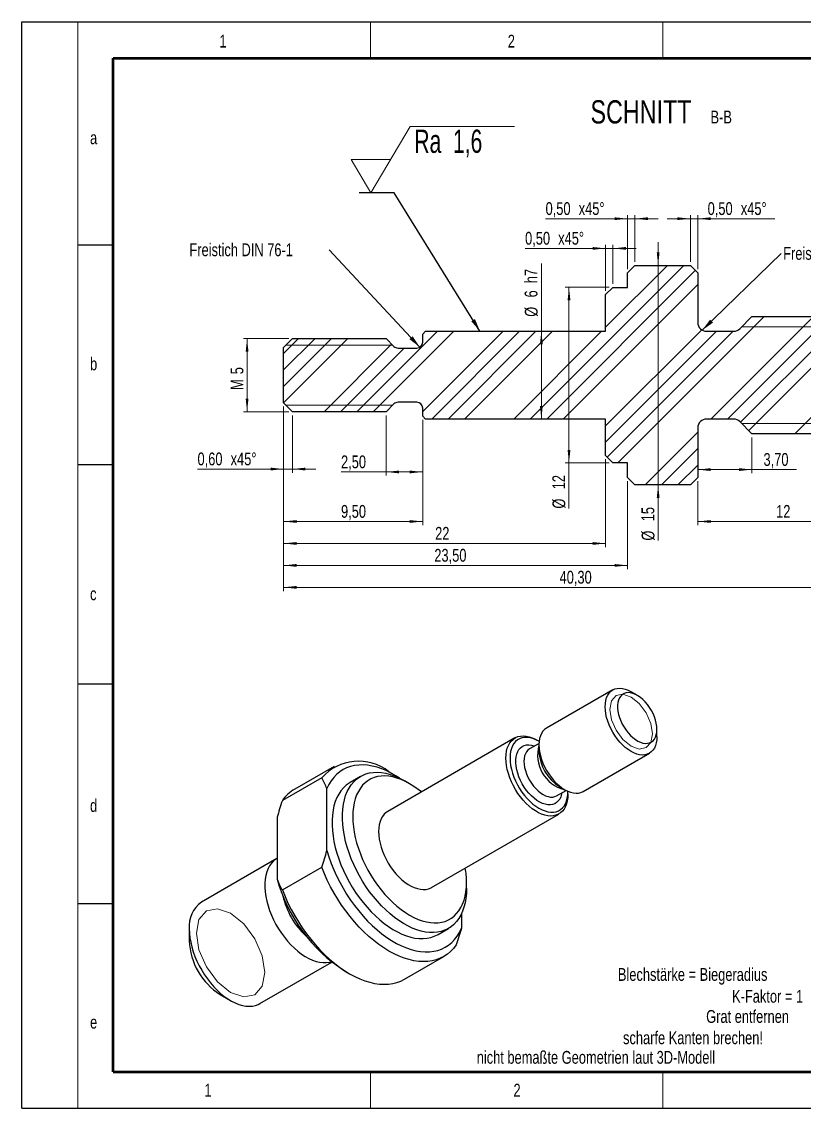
# Model space of a CAD drawing. Header units: millimetres. Extents: x 0 to 420, y 0 to 297.
# Drawn here: x 0 to 213.9, y 0 to 297 of the extents above; entities that cross this region are included whole.
import ezdxf

# ---------------------------------------------------------------- set-up
doc = ezdxf.new("R2010")
doc.units = ezdxf.units.MM
doc.styles.add('SLDTEXTSTYLE1', font='TXT', dxfattribs={"width": 0.678571})
doc.styles.add('SLDTEXTSTYLE2', font='TXT', dxfattribs={"width": 0.75})
doc.dimstyles.new('SLDDIMSTYLE0', dxfattribs={"dimtxt": 3.5, "dimasz": 3.556, "dimexe": 0, "dimexo": 0.0625, "dimgap": 0.875, "dimtad": 1, "dimlfac": 0.25, "dimrnd": 1e-09, "dimzin": 12, "dimdsep": 46, "dimtxsty": 'SLDTEXTSTYLE2', "dimsah": 1, "dimcen": 0.09, "dimadec": 0, "dimazin": 3, "dimtfac": 1, "dimtdec": 3, "dimtofl": 0, "dimtmove": 0, "dimatfit": 3, "dimfxl": 1, "dimfrac": 2, "dimtolj": 1, "dimtzin": 12, "dimarcsym": 0})
doc.dimstyles.new('SLDDIMSTYLE1', dxfattribs={"dimtxt": 3.5, "dimasz": 3.556, "dimexe": 0, "dimexo": 0.0625, "dimgap": 0.875, "dimtad": 1, "dimlfac": 0.25, "dimrnd": 1e-09, "dimzin": 12, "dimdsep": 46, "dimtxsty": 'SLDTEXTSTYLE2', "dimsah": 1, "dimcen": 0.09, "dimadec": 0, "dimazin": 3, "dimtfac": 1, "dimtdec": 3, "dimtmove": 0, "dimatfit": 0, "dimfxl": 1, "dimfrac": 2, "dimtolj": 1, "dimtzin": 12, "dimarcsym": 0})
doc.dimstyles.new('SLDDIMSTYLE2', dxfattribs={"dimtxt": 3.5, "dimasz": 3.556, "dimexe": 0, "dimexo": 0.0625, "dimgap": 0.875, "dimtad": 1, "dimlfac": 0.25, "dimrnd": 1e-09, "dimzin": 12, "dimdsep": 46, "dimtxsty": 'SLDTEXTSTYLE2', "dimsah": 1, "dimcen": 0.09, "dimadec": 0, "dimazin": 3, "dimtfac": 1, "dimtdec": 3, "dimtofl": 0, "dimtmove": 0, "dimatfit": 3, "dimfxl": 1, "dimfrac": 2, "dimtolj": 1, "dimarcsym": 0})
doc.dimstyles.new('SLDDIMSTYLE3', dxfattribs={"dimtxt": 3.5, "dimasz": 3.556, "dimexe": 0, "dimexo": 0.0625, "dimgap": 0.875, "dimtad": 1, "dimlfac": 0.25, "dimrnd": 1e-09, "dimdsep": 46, "dimtxsty": 'SLDTEXTSTYLE2', "dimsah": 1, "dimcen": 0.09, "dimadec": 0, "dimazin": 2, "dimtfac": 1, "dimtdec": 3, "dimtmove": 0, "dimatfit": 0, "dimfxl": 1, "dimfrac": 2, "dimtolj": 1, "dimtzin": 12, "dimarcsym": 0})
doc.dimstyles.new('SLDDIMSTYLE4', dxfattribs={"dimtxt": 0.18, "dimasz": 3.556, "dimexe": 0, "dimexo": 0.0625, "dimgap": 0, "dimtad": 0, "dimtih": 1, "dimtoh": 1, "dimdec": 0, "dimrnd": 1e-09, "dimzin": 0, "dimdsep": 46, "dimtxsty": 'Standard', "dimsah": 1, "dimcen": 0.09, "dimadec": 0, "dimazin": 0, "dimtfac": 3.556, "dimtdec": 0, "dimtofl": 0, "dimtmove": 0, "dimatfit": 3, "dimfxl": 1, "dimfrac": 2, "dimtolj": 1, "dimtzin": 0, "dimarcsym": 0})

# ---------------------------------------------------------------- blocks, each defined once
blk = doc.blocks.new('_D_1')
at = {"color": 7, "linetype": 'Continuous', "lineweight": 0}
for p, q in [((232.8, 187.4), (232.8, 159.4)), ((184.8, 171.4), (184.8, 159.4)), ((232.8, 160.4), (184.8, 160.4))]:
    blk.add_line(p, q, dxfattribs=at)
at = {"color": 7, "linetype": 'Continuous', "lineweight": 18}
for points in [[(184.8, 160.4), (188.35, 160.01), (188.35, 160.78)], [(232.8, 160.4), (229.24, 160.78), (229.24, 160.01)]]:
    blk.add_solid(points, dxfattribs=at)
at = {"color": 7, "linetype": 'Continuous', "lineweight": 18, "insert": (206.21, 164.91), "char_height": 3.5, "attachment_point": 1, "style": 'SLDTEXTSTYLE2'}
blk.add_mtext('12', dxfattribs=at)
blk = doc.blocks.new('_D_2')
at = {"color": 7, "linetype": 'Continuous', "lineweight": 0}
for p, q in [((71.6, 191.8), (71.6, 159.4)), ((109.6, 188.2), (109.6, 159.4)), ((71.6, 160.4), (109.6, 160.4))]:
    blk.add_line(p, q, dxfattribs=at)
at = {"color": 7, "linetype": 'Continuous', "lineweight": 18}
for points in [[(71.6, 160.4), (75.15, 160.01), (75.15, 160.78)], [(109.6, 160.4), (106.04, 160.78), (106.04, 160.01)]]:
    blk.add_solid(points, dxfattribs=at)
at = {"color": 7, "linetype": 'Continuous', "lineweight": 18, "insert": (87.28, 164.91), "char_height": 3.5, "attachment_point": 1, "style": 'SLDTEXTSTYLE2'}
blk.add_mtext('9,50', dxfattribs=at)
blk = doc.blocks.new('_D_3')
at = {"color": 7, "linetype": 'Continuous', "lineweight": 0}
for p, q in [((71.6, 191.8), (71.6, 153.4)), ((159.6, 177.4), (159.6, 153.4)), ((71.6, 154.4), (159.6, 154.4))]:
    blk.add_line(p, q, dxfattribs=at)
at = {"color": 7, "linetype": 'Continuous', "lineweight": 18}
for points in [[(71.6, 154.4), (75.15, 154.01), (75.15, 154.78)], [(159.6, 154.4), (156.04, 154.78), (156.04, 154.01)]]:
    blk.add_solid(points, dxfattribs=at)
at = {"color": 7, "linetype": 'Continuous', "lineweight": 18, "insert": (113.01, 158.91), "char_height": 3.5, "attachment_point": 1, "style": 'SLDTEXTSTYLE2'}
blk.add_mtext('22', dxfattribs=at)
blk = doc.blocks.new('_D_4')
at = {"color": 7, "linetype": 'Continuous', "lineweight": 0}
for p, q in [((71.6, 191.8), (71.6, 147.4)), ((165.6, 171.4), (165.6, 147.4)), ((71.6, 148.4), (165.6, 148.4))]:
    blk.add_line(p, q, dxfattribs=at)
at = {"color": 7, "linetype": 'Continuous', "lineweight": 18}
for points in [[(71.6, 148.4), (75.15, 148.01), (75.15, 148.78)], [(165.6, 148.4), (162.04, 148.78), (162.04, 148.01)]]:
    blk.add_solid(points, dxfattribs=at)
at = {"color": 7, "linetype": 'Continuous', "lineweight": 18, "insert": (112.78, 152.91), "char_height": 3.5, "attachment_point": 1, "style": 'SLDTEXTSTYLE2'}
blk.add_mtext('23,50', dxfattribs=at)
blk = doc.blocks.new('_D_5')
at = {"color": 7, "linetype": 'Continuous', "lineweight": 0}
for p, q in [((71.6, 191.8), (71.6, 141.4)), ((232.8, 187.4), (232.8, 141.4)), ((71.6, 142.4), (232.8, 142.4))]:
    blk.add_line(p, q, dxfattribs=at)
at = {"color": 7, "linetype": 'Continuous', "lineweight": 18}
for points in [[(71.6, 142.4), (75.15, 142.01), (75.15, 142.78)], [(232.8, 142.4), (229.24, 142.78), (229.24, 142.01)]]:
    blk.add_solid(points, dxfattribs=at)
at = {"color": 7, "linetype": 'Continuous', "lineweight": 18, "insert": (147.02, 146.91), "char_height": 3.5, "attachment_point": 1, "style": 'SLDTEXTSTYLE2'}
blk.add_mtext('40,30', dxfattribs=at)
blk = doc.blocks.new('_D_6')
at = {"color": 7, "linetype": 'Continuous', "lineweight": 0}
for p, q in [((173.96, 230.4), (173.96, 236.75)), ((173.96, 170.4), (173.96, 230.4)), ((173.96, 170.4), (173.96, 155.17))]:
    blk.add_line(p, q, dxfattribs=at)
at = {"color": 7, "linetype": 'Continuous', "lineweight": 18}
for points in [[(173.96, 230.4), (174.34, 233.95), (173.58, 233.95)], [(173.96, 170.4), (173.58, 166.84), (174.34, 166.84)]]:
    blk.add_solid(points, dxfattribs=at)
at = {"color": 7, "linetype": 'Continuous', "lineweight": 18, "char_height": 3.5, "attachment_point": 1, "rotation": 90, "style": 'SLDTEXTSTYLE2'}
for s, insert in [('15', (169.4, 160.45)), ('%%c', (169.45, 155.17))]:
    blk.add_mtext(s, dxfattribs=dict(at, insert=insert))
blk = doc.blocks.new('_D_7')
at = {"color": 7, "linetype": 'Continuous', "lineweight": 0}
for p, q in [((142.04, 212.4), (142.04, 230.93)), ((142.04, 188.4), (142.04, 212.4))]:
    blk.add_line(p, q, dxfattribs=at)
at = {"color": 7, "linetype": 'Continuous', "lineweight": 18}
for points in [[(142.04, 212.4), (141.65, 208.84), (142.42, 208.84)], [(142.04, 188.4), (142.42, 191.95), (141.65, 191.95)]]:
    blk.add_solid(points, dxfattribs=at)
at = {"color": 7, "linetype": 'Continuous', "lineweight": 18, "char_height": 3.5, "attachment_point": 1, "rotation": 90, "style": 'SLDTEXTSTYLE2'}
for s, insert in [('h7', (137.47, 225.52)), ('6', (137.47, 221.63)), ('%%c', (137.52, 216.35))]:
    blk.add_mtext(s, dxfattribs=dict(at, insert=insert))
blk = doc.blocks.new('_D_8')
at = {"color": 7, "linetype": 'Continuous', "lineweight": 0}
for p, q in [((160.6, 224.4), (148.59, 224.4)), ((149.59, 224.4), (149.59, 176.4)), ((160.6, 176.4), (148.59, 176.4)), ((149.59, 176.4), (149.59, 163.92))]:
    blk.add_line(p, q, dxfattribs=at)
at = {"color": 7, "linetype": 'Continuous', "lineweight": 18}
for points in [[(149.59, 224.4), (149.21, 220.84), (149.98, 220.84)], [(149.59, 176.4), (149.98, 179.95), (149.21, 179.95)]]:
    blk.add_solid(points, dxfattribs=at)
at = {"color": 7, "linetype": 'Continuous', "lineweight": 18, "char_height": 3.5, "attachment_point": 1, "rotation": 90, "style": 'SLDTEXTSTYLE2'}
for s, insert in [('12', (145.03, 169.2)), ('%%c', (145.08, 163.92))]:
    blk.add_mtext(s, dxfattribs=dict(at, insert=insert))
blk = doc.blocks.new('_D_10')
at = {"color": 7, "linetype": 'Continuous', "lineweight": 0}
for p, q in [((199.6, 183.4), (199.6, 173.58)), ((184.8, 174.58), (199.6, 174.58)), ((199.6, 174.58), (211.81, 174.58))]:
    blk.add_line(p, q, dxfattribs=at)
at = {"color": 7, "linetype": 'Continuous', "lineweight": 18}
for points in [[(184.8, 174.58), (188.35, 174.2), (188.35, 174.97)], [(199.6, 174.58), (196.04, 174.97), (196.04, 174.2)]]:
    blk.add_solid(points, dxfattribs=at)
at = {"color": 7, "linetype": 'Continuous', "lineweight": 18, "insert": (202.76, 179.1), "char_height": 3.5, "attachment_point": 1, "style": 'SLDTEXTSTYLE2'}
blk.add_mtext('3,70', dxfattribs=at)
blk = doc.blocks.new('_D_11')
at = {"color": 7, "linetype": 'Continuous', "lineweight": 0}
for p, q in [((99.6, 189.4), (99.6, 172.94)), ((109.6, 188.2), (109.6, 172.94)), ((99.6, 173.94), (87.28, 173.94)), ((109.6, 173.94), (99.6, 173.94))]:
    blk.add_line(p, q, dxfattribs=at)
at = {"color": 7, "linetype": 'Continuous', "lineweight": 18}
for points in [[(99.6, 173.94), (103.15, 173.56), (103.15, 174.32)], [(109.6, 173.94), (106.04, 174.32), (106.04, 173.56)]]:
    blk.add_solid(points, dxfattribs=at)
at = {"color": 7, "linetype": 'Continuous', "lineweight": 18, "insert": (87.28, 178.45), "char_height": 3.5, "attachment_point": 1, "style": 'SLDTEXTSTYLE2'}
blk.add_mtext('2,50', dxfattribs=at)
blk = doc.blocks.new('_D_12')
at = {"color": 7, "linetype": 'Continuous', "lineweight": 0}
for p, q in [((73, 210.4), (60.6, 210.4)), ((61.6, 190.4), (61.6, 210.4)), ((73, 190.4), (60.6, 190.4))]:
    blk.add_line(p, q, dxfattribs=at)
at = {"color": 7, "linetype": 'Continuous', "lineweight": 18}
for points in [[(61.6, 210.4), (61.22, 206.84), (61.98, 206.84)], [(61.6, 190.4), (61.98, 193.95), (61.22, 193.95)]]:
    blk.add_solid(points, dxfattribs=at)
at = {"color": 7, "linetype": 'Continuous', "lineweight": 18, "char_height": 3.5, "attachment_point": 1, "rotation": 90, "style": 'SLDTEXTSTYLE2'}
for s, insert in [('5', (57.09, 200.64)), ('M', (57.09, 196.35))]:
    blk.add_mtext(s, dxfattribs=dict(at, insert=insert))
blk = doc.blocks.new('_D_13')
at = {"color": 7, "linetype": 'Continuous', "lineweight": 0}
for p, q in [((159.6, 235.04), (137.59, 235.04)), ((159.6, 223.4), (159.6, 236.04)), ((159.6, 235.04), (161.6, 235.04)), ((161.6, 225.4), (161.6, 236.04)), ((161.6, 235.04), (167.95, 235.04))]:
    blk.add_line(p, q, dxfattribs=at)
at = {"color": 7, "linetype": 'Continuous', "lineweight": 18}
for points in [[(159.6, 235.04), (156.04, 235.42), (156.04, 234.66)], [(161.6, 235.04), (165.15, 234.66), (165.15, 235.42)]]:
    blk.add_solid(points, dxfattribs=at)
at = {"color": 7, "linetype": 'Continuous', "lineweight": 18, "char_height": 3.5, "attachment_point": 1, "style": 'SLDTEXTSTYLE2'}
for s, insert in [('0,50', (137.59, 239.56)), ('x45°', (146.64, 239.56))]:
    blk.add_mtext(s, dxfattribs=dict(at, insert=insert))
blk = doc.blocks.new('_D_14')
at = {"color": 7, "linetype": 'Continuous', "lineweight": 0}
for p, q in [((165.6, 229.4), (165.6, 244.16)), ((167.6, 231.4), (167.6, 244.16)), ((165.6, 243.16), (143.19, 243.16)), ((165.6, 243.16), (167.6, 243.16)), ((167.6, 243.16), (173.95, 243.16))]:
    blk.add_line(p, q, dxfattribs=at)
at = {"color": 7, "linetype": 'Continuous', "lineweight": 18}
for points in [[(165.6, 243.16), (162.04, 243.54), (162.04, 242.78)], [(167.6, 243.16), (171.15, 242.78), (171.15, 243.54)]]:
    blk.add_solid(points, dxfattribs=at)
at = {"color": 7, "linetype": 'Continuous', "lineweight": 18, "char_height": 3.5, "attachment_point": 1, "style": 'SLDTEXTSTYLE2'}
for s, insert in [('0,50', (143.19, 247.67)), ('x45°', (152.24, 247.67))]:
    blk.add_mtext(s, dxfattribs=dict(at, insert=insert))
blk = doc.blocks.new('_D_15')
at = {"color": 7, "linetype": 'Continuous', "lineweight": 0}
for p, q in [((182.8, 231.4), (182.8, 244.16)), ((184.8, 229.4), (184.8, 244.16)), ((182.8, 243.16), (176.45, 243.16)), ((182.8, 243.16), (184.8, 243.16)), ((184.8, 243.16), (205.83, 243.16))]:
    blk.add_line(p, q, dxfattribs=at)
at = {"color": 7, "linetype": 'Continuous', "lineweight": 18}
for points in [[(182.8, 243.16), (179.24, 243.54), (179.24, 242.78)], [(184.8, 243.16), (188.35, 242.78), (188.35, 243.54)]]:
    blk.add_solid(points, dxfattribs=at)
at = {"color": 7, "linetype": 'Continuous', "lineweight": 18, "char_height": 3.5, "attachment_point": 1, "style": 'SLDTEXTSTYLE2'}
for s, insert in [('0,50', (187.49, 247.67)), ('x45°', (196.55, 247.67))]:
    blk.add_mtext(s, dxfattribs=dict(at, insert=insert))
blk = doc.blocks.new('_D_17')
at = {"color": 7, "linetype": 'Continuous', "lineweight": 0}
for p, q in [((71.6, 191.8), (71.6, 173.73)), ((74, 189.4), (74, 173.73)), ((71.6, 174.73), (48.05, 174.73)), ((74, 174.73), (71.6, 174.73)), ((74, 174.73), (80.35, 174.73))]:
    blk.add_line(p, q, dxfattribs=at)
at = {"color": 7, "linetype": 'Continuous', "lineweight": 18}
for points in [[(71.6, 174.73), (68.04, 175.11), (68.04, 174.35)], [(74, 174.73), (77.55, 174.35), (77.55, 175.11)]]:
    blk.add_solid(points, dxfattribs=at)
at = {"color": 7, "linetype": 'Continuous', "lineweight": 18, "char_height": 3.5, "attachment_point": 1, "style": 'SLDTEXTSTYLE2'}
for s, insert in [('0,60', (48.05, 179.25)), ('x45°', (57.1, 179.25))]:
    blk.add_mtext(s, dxfattribs=dict(at, insert=insert))
blk = doc.blocks.new('SW_NOTE_0_7')
at = {"color": 0, "linetype": 'Continuous', "lineweight": 0, "attachment_point": 2, "style": 'SLDTEXTSTYLE2'}
for s, insert, char_height in [('SCHNITT', (16.07, 8.19), 6.35), ('B-B', (38.01, 5.35), 3.5)]:
    blk.add_mtext(s, dxfattribs=dict(at, insert=insert, char_height=char_height))
blk = doc.blocks.new('SW_NOTE_0_8')
at = {"color": 0, "linetype": 'Continuous', "lineweight": 0, "insert": (-38.15, 1.79), "char_height": 3.5, "attachment_point": 1, "style": 'SLDTEXTSTYLE2'}
blk.add_mtext('Freistich DIN 76-1', dxfattribs=at)
blk = doc.blocks.new('SW_NOTE_0_9')
at = {"color": 0, "linetype": 'Continuous', "lineweight": 0, "insert": (0.6, 1.75), "char_height": 3.5, "attachment_point": 1, "style": 'SLDTEXTSTYLE2'}
blk.add_mtext('Freistich DIN 76-1', dxfattribs=at)
blk = doc.blocks.new('SW_SFSYMBOL_0')
at = {"color": 0, "linetype": 'Continuous', "lineweight": 0}
for p, q in [((3.17, 0), (13.88, 18.14)), ((13.88, 18.14), (42.39, 18.14)), ((3.17, 0), (-2.18, 9.07)), ((8.53, 9.07), (-2.18, 9.07))]:
    blk.add_line(p, q, dxfattribs=at)
at = {"color": 0, "linetype": 'Continuous', "lineweight": 0, "insert": (15.05, 17.26), "char_height": 6.35, "attachment_point": 1, "style": 'SLDTEXTSTYLE1'}
blk.add_mtext('Ra  1,6', dxfattribs=at)

msp = doc.modelspace()

# ---------------------------------------------------------------- hatches: boundary and pattern name
at = {"linetype": 'Continuous', "lineweight": 18}
h = msp.add_hatch(dxfattribs=at)
h.set_pattern_fill('DIN 201 Stahl und Stahlguss', style=0, pattern_type=2)
h.set_pattern_definition([(45, (0, 0), (-13.4704, 13.4704), []), (45, (4.49, 0), (-13.4704, 13.4704), []), (45, (8.98, 0), (-13.4704, 13.4704), []), (45, (13.47, 0), (-13.4704, 13.4704), [])])
edge = h.paths.add_edge_path(flags=0)
edge.add_line((167.599, 170.396), (182.799, 170.396))
edge.add_line((182.799, 170.396), (184.799, 172.396))
edge.add_line((184.799, 172.396), (184.799, 185.996))
edge.add_arc((187.199, 185.996), 2.4, 90, 180, ccw=False)
edge.add_line((187.199, 188.396), (194.605, 188.396))
edge.add_arc((194.605, 185.996), 2.4, 45, 90, ccw=False)
edge.add_line((196.302, 187.693), (199.599, 184.396))
edge.add_line((199.599, 184.396), (228.799, 184.396))
edge.add_line((228.799, 184.396), (232.799, 188.396))
edge.add_line((232.799, 188.396), (232.799, 212.396))
edge.add_line((232.799, 212.396), (228.799, 216.396))
edge.add_line((228.799, 216.396), (199.599, 216.396))
edge.add_line((199.599, 216.396), (196.302, 213.098))
edge.add_arc((194.605, 214.796), 2.4, 270, 315, ccw=False)
edge.add_line((194.605, 212.396), (187.199, 212.396))
edge.add_arc((187.199, 214.796), 2.4, 180, 270, ccw=False)
edge.add_line((184.799, 214.796), (184.799, 228.396))
edge.add_line((184.799, 228.396), (182.799, 230.396))
edge.add_line((182.799, 230.396), (167.599, 230.396))
edge.add_line((167.599, 230.396), (165.599, 228.396))
edge.add_line((165.599, 228.396), (165.599, 224.396))
edge.add_line((165.599, 224.396), (161.599, 224.396))
edge.add_line((161.599, 224.396), (159.599, 222.396))
edge.add_line((159.599, 222.396), (159.599, 212.396))
edge.add_line((159.599, 212.396), (110.399, 212.396))
edge.add_line((110.399, 212.396), (109.599, 211.596))
edge.add_line((109.599, 211.596), (109.599, 209.396))
edge.add_arc((107.999, 209.396), 1.6, 270, 360, ccw=False)
edge.add_line((107.999, 207.796), (102.862, 207.796))
edge.add_arc((102.862, 209.396), 1.6, 225, 270, ccw=False)
edge.add_line((101.73, 208.264), (99.599, 210.396))
edge.add_line((99.599, 210.396), (73.999, 210.396))
edge.add_line((73.999, 210.396), (71.599, 207.996))
edge.add_line((71.599, 207.996), (71.599, 192.796))
edge.add_line((71.599, 192.796), (73.999, 190.396))
edge.add_line((73.999, 190.396), (99.599, 190.396))
edge.add_line((99.599, 190.396), (101.73, 192.527))
edge.add_arc((102.862, 191.396), 1.6, 90, 135, ccw=False)
edge.add_line((102.862, 192.996), (107.999, 192.996))
edge.add_arc((107.999, 191.396), 1.6, 0, 90, ccw=False)
edge.add_line((109.599, 191.396), (109.599, 189.196))
edge.add_line((109.599, 189.196), (110.399, 188.396))
edge.add_line((110.399, 188.396), (159.599, 188.396))
edge.add_line((159.599, 188.396), (159.599, 178.396))
edge.add_line((159.599, 178.396), (161.599, 176.396))
edge.add_line((161.599, 176.396), (165.599, 176.396))
edge.add_line((165.599, 176.396), (165.599, 172.396))
edge.add_line((165.599, 172.396), (167.599, 170.396))

# ---------------------------------------------------------------- linework, layer by layer
at = {"color": 7, "linetype": 'Continuous', "lineweight": 25}
for p, q in [((0.004, 0.024), (0.004, 296.992)), ((0.004, 296.992), (419.975, 296.992)), ((15.338, 235.992), (25.004, 235.992)), ((165.599, 228.396), (167.599, 230.396)), ((167.599, 230.396), (182.799, 230.396)), ((182.799, 230.396), (184.799, 228.396)), ((165.599, 224.396), (165.599, 228.396)), ((184.799, 228.396), (184.799, 214.796)), ((159.599, 222.396), (161.599, 224.396)), ((161.599, 224.396), (165.599, 224.396)), ((159.599, 212.396), (159.599, 222.396)), ((196.302, 213.098), (199.599, 216.396)), ((199.599, 216.396), (228.799, 216.396)), ((109.599, 211.596), (110.399, 212.396)), ((109.599, 209.396), (109.599, 211.596)), ((110.399, 212.396), (159.599, 212.396)), ((187.199, 212.396), (194.605, 212.396)), ((71.599, 207.996), (73.999, 210.396)), ((71.599, 192.796), (71.599, 207.996)), ((73.999, 210.396), (99.599, 210.396)), ((99.599, 210.396), (101.73, 208.264)), ((102.862, 207.796), (107.999, 207.796)), ((73.999, 190.396), (71.599, 192.796)), ((99.599, 190.396), (73.999, 190.396)), ((101.73, 192.527), (99.599, 190.396)), ((107.999, 192.996), (102.862, 192.996)), ((109.599, 189.196), (109.599, 191.396)), ((110.399, 188.396), (109.599, 189.196)), ((159.599, 188.396), (110.399, 188.396)), ((159.599, 178.396), (159.599, 188.396)), ((194.605, 188.396), (187.199, 188.396)), ((199.599, 184.396), (196.302, 187.693)), ((184.799, 185.996), (184.799, 172.396)), ((228.799, 184.396), (199.599, 184.396)), ((161.599, 176.396), (159.599, 178.396)), ((15.338, 175.992), (25.004, 175.992)), ((165.599, 176.396), (161.599, 176.396)), ((165.599, 172.396), (165.599, 176.396)), ((167.599, 170.396), (165.599, 172.396)), ((184.799, 172.396), (182.799, 170.396)), ((182.799, 170.396), (167.599, 170.396)), ((15.338, 115.992), (25.004, 115.992)), ((161.561, 114.363), (143.459, 103.913)), ((168.258, 112.887), (166.562, 113.867)), ((134.822, 101.236), (100.033, 81.153)), ((173.631, 101.62), (173.631, 103.58)), ((141.395, 99.719), (138.819, 98.232)), ((141.389, 100.315), (140.823, 100.641)), ((141.387, 99.334), (141.387, 97.594)), ((153.458, 86.592), (171.56, 97.042)), ((85.376, 93.476), (74.628, 87.271)), ((81.99, 90.328), (71.242, 84.124)), ((92.619, 90.729), (89.79, 89.096)), ((101.793, 91.172), (100.379, 91.989)), ((106.035, 88.722), (104.621, 89.539)), ((83.405, 70.438), (83.405, 87.41)), ((146.218, 85.414), (148.795, 86.902)), ((146.95, 87.958), (148.457, 87.087)), ((149.307, 86.598), (149.307, 86.656)), ((149.307, 85.945), (149.307, 86.598)), ((112.032, 60.367), (146.821, 80.451)), ((69.828, 79.572), (69.828, 62.601)), ((69.748, 68.289), (49.101, 56.369)), ((71.242, 59.682), (81.99, 65.887)), ((121.588, 60.147), (121.588, 61.779)), ((15.338, 55.992), (25.004, 55.992)), ((120.174, 53.131), (120.174, 49.212)), ((45.787, 49.043), (45.787, 45.778)), ((113.788, 47.526), (116.617, 49.158)), ((65.1, 28.655), (84.722, 39.983)), ((104.626, 35.308), (115.374, 41.513)), ((88.21, 37.612), (89.624, 36.795)), ((54.27, 31.082), (57.098, 29.449)), ((0.004, 0.024), (419.975, 0.024))]:
    msp.add_line(p, q, dxfattribs=at)
at = {"color": 7, "linetype": 'Continuous', "lineweight": 18}
for p, q in [((15.338, 296.992), (15.338, 0.024)), ((95.3, 296.992), (95.3, 286.992)), ((175.262, 296.992), (175.262, 286.992)), ((231.561, 213.634), (196.837, 213.634)), ((72.219, 208.616), (101.379, 208.616)), ((72.219, 192.176), (101.379, 192.176)), ((231.561, 187.158), (196.837, 187.158)), ((95.3, 10.024), (95.3, 0.024)), ((175.262, 10.024), (175.262, 0.024))]:
    msp.add_line(p, q, dxfattribs=at)
at = {"color": 7, "linetype": 'Continuous', "lineweight": 50}
for p, q in [((25.004, 10.024), (25.004, 286.992)), ((25.004, 286.992), (409.975, 286.992)), ((25.004, 10.024), (409.975, 10.024))]:
    msp.add_line(p, q, dxfattribs=at)
at = {"color": 7, "linetype": 'Continuous', "lineweight": 25, "flags": 128}
for points in [[(173.631, 101.62), (173.587, 100.732), (173.454, 99.906), (173.235, 99.152), (172.931, 98.482), (172.548, 97.902), (172.089, 97.42), (171.56, 97.042), (170.969, 96.773), (170.322, 96.617), (169.628, 96.574), (168.896, 96.647), (168.134, 96.833), (167.352, 97.131), (166.56, 97.537), (165.769, 98.045), (164.987, 98.65), (164.225, 99.343), (163.492, 100.117), (162.798, 100.96), (162.152, 101.863), (161.56, 102.815), (161.032, 103.803), (160.573, 104.814), (160.19, 105.837), (159.886, 106.858), (159.667, 107.865), (159.534, 108.844), (159.489, 109.784), (159.534, 110.673), (159.667, 111.499), (159.886, 112.252), (160.19, 112.923), (160.573, 113.503), (161.032, 113.985), (161.56, 114.362), (162.152, 114.631), (162.798, 114.788), (163.492, 114.83), (164.225, 114.758), (164.987, 114.571), (165.769, 114.273), (166.56, 113.868), (166.562, 113.867)], [(173.631, 103.58), (173.587, 104.399), (173.456, 105.255), (173.239, 106.135), (172.94, 107.024), (172.564, 107.907), (172.118, 108.771), (171.608, 109.599), (171.043, 110.38), (170.433, 111.101), (169.787, 111.748), (169.115, 112.313), (168.43, 112.785), (167.741, 113.157), (167.062, 113.422), (166.401, 113.577), (165.772, 113.619), (165.183, 113.547), (164.645, 113.362), (164.165, 113.067), (163.754, 112.667), (163.416, 112.17), (163.157, 111.582), (162.983, 110.913), (162.895, 110.175), (162.895, 109.38), (162.983, 108.541), (163.157, 107.671), (163.416, 106.784), (163.754, 105.896), (164.165, 105.021), (164.645, 104.174), (165.183, 103.367), (165.772, 102.615), (166.401, 101.929), (167.062, 101.322), (167.741, 100.803), (168.43, 100.38), (169.115, 100.061), (169.787, 99.85), (170.433, 99.752), (171.043, 99.767), (171.608, 99.896), (172.118, 100.136), (172.564, 100.484), (172.94, 100.933), (173.239, 101.477), (173.456, 102.107), (173.587, 102.811), (173.631, 103.58)], [(149.307, 85.945), (149.263, 84.979), (149.133, 84.073), (148.918, 83.236), (148.619, 82.478), (148.241, 81.805), (147.786, 81.226), (147.26, 80.744), (146.668, 80.367), (146.016, 80.097), (145.31, 79.937), (144.559, 79.889), (143.769, 79.954), (142.949, 80.13), (142.107, 80.416), (141.252, 80.81), (140.392, 81.306), (139.537, 81.9), (138.695, 82.586), (137.875, 83.356), (137.085, 84.204), (136.333, 85.119), (135.628, 86.094), (134.976, 87.117), (134.383, 88.178), (133.857, 89.266), (133.403, 90.371), (133.024, 91.481), (132.726, 92.584), (132.51, 93.669), (132.38, 94.726), (132.336, 95.742), (132.38, 96.708), (132.51, 97.614), (132.726, 98.451), (133.024, 99.209), (133.403, 99.882), (133.857, 100.462), (134.383, 100.943), (134.976, 101.32), (135.628, 101.59), (136.333, 101.75), (137.085, 101.798), (137.875, 101.733), (138.695, 101.557), (139.537, 101.271), (140.392, 100.878), (140.823, 100.641)], [(141.439, 100.286), (141.387, 100.315), (140.56, 100.743), (139.741, 101.066), (138.94, 101.281), (138.166, 101.384), (137.428, 101.376), (136.732, 101.256), (136.088, 101.026), (135.502, 100.687), (134.98, 100.244), (134.529, 99.702), (134.153, 99.066), (133.855, 98.344), (133.641, 97.544), (133.511, 96.673), (133.468, 95.742), (133.511, 94.761), (133.641, 93.741), (133.855, 92.692), (134.153, 91.627), (134.529, 90.557), (134.98, 89.493), (135.502, 88.448), (136.088, 87.433), (136.732, 86.459), (137.428, 85.536), (138.166, 84.675), (138.94, 83.885), (139.741, 83.175), (140.56, 82.553), (141.387, 82.025), (142.215, 81.597), (143.034, 81.274), (143.835, 81.06), (144.609, 80.956), (145.347, 80.964), (146.042, 81.084), (146.687, 81.315), (147.273, 81.653), (147.795, 82.096), (148.246, 82.638), (148.622, 83.274), (148.919, 83.996), (149.134, 84.797), (149.264, 85.667), (149.307, 86.598), (149.307, 86.598)], [(143.459, 103.913), (143.458, 103.912), (142.93, 103.535), (142.471, 103.053), (142.088, 102.473), (141.784, 101.802), (141.565, 101.049), (141.432, 100.223), (141.387, 99.334), (141.432, 98.394), (141.565, 97.415), (141.784, 96.408), (142.088, 95.387), (142.471, 94.364), (142.93, 93.353), (143.458, 92.365), (144.05, 91.413), (144.696, 90.51), (145.39, 89.667), (146.123, 88.893), (146.885, 88.2), (147.667, 87.595), (148.458, 87.087), (149.25, 86.681), (150.032, 86.383), (150.794, 86.197), (151.527, 86.124), (152.221, 86.167), (152.867, 86.323), (153.458, 86.592)], [(103.261, 90.261), (102.463, 90.772), (101.116, 91.549), (99.773, 92.219), (98.438, 92.779), (97.12, 93.225), (95.822, 93.555), (94.553, 93.77), (93.317, 93.866), (92.12, 93.844), (90.968, 93.704), (89.866, 93.446), (88.819, 93.072), (87.832, 92.584), (86.91, 91.983), (86.056, 91.273), (85.276, 90.456), (84.571, 89.538), (83.947, 88.52), (83.405, 87.41)], [(89.79, 89.096), (89.469, 88.9), (88.659, 88.306), (87.917, 87.608), (87.248, 86.809), (86.655, 85.913), (86.14, 84.926), (85.707, 83.852), (85.358, 82.697), (85.095, 81.467), (84.918, 80.169), (84.83, 78.809), (84.83, 77.394), (84.918, 75.931), (85.095, 74.429), (85.358, 72.895), (85.707, 71.337), (86.14, 69.764), (86.655, 68.183), (87.248, 66.602), (87.917, 65.03), (88.659, 63.476), (89.469, 61.946), (90.343, 60.45), (91.277, 58.995), (92.266, 57.588), (93.304, 56.238), (94.387, 54.95), (95.508, 53.732), (96.662, 52.59), (97.843, 51.529), (99.044, 50.557), (100.259, 49.677), (101.483, 48.894), (102.708, 48.212), (103.929, 47.635), (105.138, 47.166), (106.33, 46.807), (107.498, 46.56), (108.636, 46.427), (109.739, 46.408), (110.8, 46.502), (111.814, 46.711), (112.776, 47.032), (113.681, 47.464), (113.788, 47.526)], [(121.588, 60.147), (121.544, 58.758), (121.412, 57.428), (121.192, 56.163), (120.885, 54.97), (120.494, 53.855), (120.02, 52.824), (119.466, 51.882), (118.834, 51.034), (118.128, 50.285), (117.352, 49.638), (116.509, 49.097), (115.604, 48.665), (114.642, 48.344), (113.628, 48.135), (112.567, 48.04), (111.464, 48.06), (110.326, 48.193), (109.158, 48.44), (107.966, 48.799), (106.757, 49.268), (105.537, 49.845), (104.311, 50.527), (103.088, 51.31), (101.872, 52.19), (100.671, 53.162), (99.49, 54.222), (98.336, 55.365), (97.215, 56.583), (96.133, 57.87), (95.094, 59.221), (94.105, 60.628), (93.172, 62.083), (92.297, 63.579), (91.487, 65.109), (90.746, 66.663), (90.077, 68.235), (89.483, 69.815), (88.969, 71.397), (88.536, 72.97), (88.187, 74.528), (87.923, 76.062), (87.747, 77.564), (87.658, 79.027), (87.658, 80.442), (87.747, 81.802), (87.923, 83.1), (88.187, 84.33), (88.536, 85.485), (88.969, 86.559), (89.483, 87.546), (90.077, 88.441), (90.746, 89.24), (91.487, 89.939), (92.297, 90.533), (93.172, 91.02), (94.105, 91.397), (95.094, 91.662), (96.133, 91.813), (97.215, 91.851), (98.336, 91.775), (99.49, 91.585), (100.671, 91.282), (101.872, 90.867), (103.088, 90.344), (104.311, 89.714), (104.621, 89.539)], [(109.253, 86.475), (108.351, 87.185), (107.195, 88.002), (106.032, 88.724), (104.87, 89.345), (103.714, 89.862), (102.57, 90.272), (101.447, 90.573), (100.349, 90.763), (99.282, 90.841), (98.254, 90.807), (97.269, 90.661), (96.333, 90.404), (95.451, 90.037), (94.628, 89.562), (93.87, 88.981), (93.179, 88.299), (92.56, 87.519), (92.016, 86.645), (91.551, 85.683), (91.167, 84.636), (90.866, 83.513), (90.649, 82.317), (90.519, 81.058), (90.476, 79.74), (90.519, 78.373), (90.649, 76.963), (90.866, 75.518), (91.167, 74.046), (91.551, 72.557), (92.016, 71.057), (92.56, 69.555), (93.179, 68.061), (93.87, 66.581), (94.628, 65.125), (95.451, 63.7), (96.333, 62.314), (97.269, 60.976), (98.254, 59.693), (99.282, 58.471), (100.349, 57.319), (101.447, 56.241), (102.57, 55.245), (103.714, 54.335), (104.87, 53.517), (106.032, 52.796), (107.195, 52.175), (108.351, 51.658), (109.494, 51.248), (110.617, 50.947), (111.715, 50.757), (112.782, 50.679), (113.81, 50.712), (114.795, 50.859), (115.731, 51.116), (116.613, 51.483), (117.436, 51.958), (118.195, 52.538), (118.885, 53.22), (119.504, 54.001), (120.048, 54.875), (120.513, 55.837), (120.897, 56.883), (121.198, 58.007), (121.415, 59.202), (121.545, 60.462), (121.588, 61.779), (121.588, 61.779)], [(100.033, 81.153), (99.594, 80.859), (99.068, 80.378), (98.613, 79.798), (98.234, 79.125), (97.936, 78.367), (97.72, 77.531), (97.59, 76.625), (97.547, 75.658), (97.59, 74.642), (97.72, 73.586), (97.936, 72.5), (98.234, 71.397), (98.613, 70.288), (99.068, 69.183), (99.594, 68.094), (100.186, 67.033), (100.838, 66.01), (101.544, 65.036), (102.295, 64.12), (103.085, 63.273), (103.905, 62.502), (104.747, 61.816), (105.602, 61.222), (106.462, 60.726), (107.317, 60.333), (108.159, 60.046), (108.979, 59.87), (109.769, 59.806), (110.52, 59.853), (111.226, 60.013), (111.878, 60.283), (112.032, 60.367)], [(69.828, 68.334), (69.487, 68.127), (68.836, 67.625), (68.255, 67.019), (67.748, 66.315), (67.319, 65.518), (66.972, 64.634), (66.71, 63.671), (66.534, 62.635), (66.445, 61.535), (66.445, 60.379), (66.534, 59.176), (66.71, 57.937), (66.972, 56.67), (67.319, 55.386), (67.748, 54.094), (68.255, 52.805), (68.836, 51.528), (69.487, 50.274), (70.202, 49.053), (70.977, 47.874), (71.804, 46.746), (72.679, 45.678), (73.592, 44.679), (74.539, 43.756), (75.51, 42.917), (76.499, 42.168), (77.498, 41.515), (78.498, 40.963), (79.493, 40.516), (80.474, 40.178), (81.434, 39.952), (82.365, 39.839), (83.26, 39.84), (84.111, 39.956), (84.6, 40.08)], [(83.405, 70.438), (83.947, 68.702), (84.571, 66.963), (85.276, 65.231), (86.056, 63.514), (86.91, 61.818), (87.832, 60.152), (88.819, 58.525), (89.866, 56.942), (90.968, 55.412), (92.12, 53.942), (93.317, 52.538), (94.553, 51.207), (95.822, 49.955), (97.12, 48.788), (98.438, 47.712), (99.773, 46.731), (101.116, 45.849), (102.463, 45.072), (103.806, 44.402), (105.141, 43.843), (106.459, 43.397), (107.756, 43.066), (109.026, 42.852), (110.262, 42.756), (111.459, 42.778), (112.611, 42.918), (113.713, 43.175), (114.76, 43.549), (115.747, 44.038), (116.669, 44.638), (117.523, 45.348), (118.303, 46.165), (119.008, 47.084), (119.632, 48.101), (120.174, 49.212)], [(118.76, 44.66), (118.028, 43.719), (117.219, 42.88), (116.339, 42.146), (115.39, 41.522), (114.376, 41.009), (113.303, 40.609), (112.173, 40.325), (110.994, 40.158), (109.768, 40.108), (108.503, 40.175), (107.202, 40.36), (105.872, 40.661), (104.519, 41.078), (103.147, 41.608), (101.764, 42.249), (100.375, 42.998), (98.986, 43.853), (97.603, 44.809), (96.232, 45.862), (94.878, 47.008), (93.548, 48.242), (92.248, 49.559), (90.982, 50.953), (89.757, 52.418), (88.577, 53.947), (87.448, 55.535), (86.374, 57.174), (85.361, 58.857), (84.412, 60.578), (83.531, 62.328), (82.723, 64.1), (81.99, 65.887)], [(71.242, 59.682), (71.975, 57.895), (72.783, 56.123), (73.664, 54.373), (74.613, 52.652), (75.626, 50.969), (76.7, 49.33), (77.829, 47.742), (79.009, 46.213), (80.234, 44.748), (81.5, 43.354), (82.8, 42.038), (84.13, 40.803), (85.484, 39.657), (86.855, 38.604), (88.238, 37.648), (89.627, 36.793), (91.016, 36.044), (92.399, 35.403), (93.771, 34.873), (95.124, 34.457), (96.454, 34.155), (97.755, 33.971), (99.02, 33.903), (100.246, 33.953), (101.425, 34.121), (102.554, 34.405), (103.628, 34.804), (104.626, 35.308)], [(45.787, 49.043), (45.831, 47.863), (45.963, 46.641), (46.183, 45.387), (46.488, 44.11), (46.876, 42.82), (47.344, 41.529), (47.889, 40.244), (48.505, 38.978), (49.189, 37.739), (49.935, 36.538), (50.737, 35.383), (51.589, 34.285), (52.483, 33.25), (53.414, 32.288), (54.374, 31.406), (55.355, 30.611), (56.35, 29.909), (57.351, 29.306), (58.349, 28.806), (59.338, 28.414), (60.31, 28.132), (61.256, 27.962), (62.17, 27.906), (63.044, 27.964), (63.871, 28.137), (64.646, 28.422), (65.1, 28.655)]]:
    msp.add_lwpolyline(points, dxfattribs=at)
at = {"color": 7, "linetype": 'Continuous', "lineweight": 18, "flags": 128}
for points in [[(172.373, 102.347), (171.93, 100.034), (170.67, 98.583), (168.785, 98.217), (166.56, 98.99), (164.336, 100.785), (162.45, 103.329), (161.19, 106.234), (160.748, 109.058), (161.19, 111.371), (162.45, 112.821), (164.336, 113.187), (166.56, 112.414), (168.785, 110.619), (170.67, 108.076), (171.93, 105.171), (172.373, 102.347)], [(47.74, 47.916), (48.452, 43.368), (50.481, 38.69), (53.518, 34.594), (57.1, 31.703), (60.682, 30.458), (63.719, 31.048), (65.748, 33.383), (66.461, 37.108), (65.748, 41.656), (63.719, 46.335), (60.682, 50.431), (57.1, 53.322), (53.518, 54.567), (50.481, 53.977), (48.452, 51.641), (47.74, 47.916)]]:
    msp.add_lwpolyline(points, dxfattribs=at)
at = {"color": 8, "linetype": 'Continuous', "lineweight": 25, "flags": 128}
for points in [[(147.649, 86.24), (147.573, 85.873), (147.353, 85.167), (147.049, 84.546), (146.666, 84.018), (146.208, 83.59), (145.683, 83.268), (145.097, 83.057), (144.46, 82.961), (143.779, 82.979), (143.065, 83.113), (142.327, 83.359), (141.576, 83.716), (140.822, 84.177), (140.077, 84.736), (139.349, 85.385), (138.651, 86.116), (137.99, 86.917), (137.378, 87.778), (136.821, 88.687), (136.329, 89.631), (135.908, 90.596), (135.563, 91.57), (135.301, 92.537), (135.124, 93.486), (135.035, 94.402), (135.035, 95.273), (135.124, 96.086), (135.301, 96.83), (135.563, 97.495), (135.908, 98.071), (136.329, 98.55), (136.821, 98.925), (137.378, 99.192), (137.99, 99.345), (138.651, 99.385), (139.349, 99.309), (140.077, 99.118), (140.249, 99.058)], [(138.819, 98.232), (138.819, 98.232), (138.368, 97.898), (137.987, 97.46), (137.685, 96.926), (137.464, 96.305), (137.331, 95.607), (137.286, 94.844), (137.331, 94.029), (137.464, 93.177), (137.685, 92.302), (137.987, 91.418), (138.368, 90.541), (138.819, 89.687), (139.333, 88.868), (139.902, 88.101), (140.516, 87.397), (141.164, 86.769), (141.836, 86.227), (142.519, 85.781), (143.202, 85.438), (143.873, 85.205), (144.521, 85.085), (145.135, 85.08), (145.704, 85.191), (146.218, 85.414)]]:
    msp.add_lwpolyline(points, dxfattribs=at)
at = {"color": 7, "linetype": 'Continuous', "lineweight": 25}
for centre, radius, start, end in [((187.199, 214.796), 2.4, 180, 270), ((194.605, 214.796), 2.4, 270, 315), ((102.862, 209.396), 1.6, 225, 270), ((107.999, 209.396), 1.6, 270, 0), ((102.862, 191.396), 1.6, 90, 135), ((107.999, 191.396), 1.6, 0, 90), ((187.199, 185.996), 2.4, 90, 180), ((194.605, 185.996), 2.4, 45, 90), ((92.057, 81.49), 13.396, 51.59866, 138.71854), ((79.965, 78.135), 10.58, 120.28901, 145.52617), ((97.499, 61.676), 24.089, 0.24559, 9.59167), ((111.735, 74.172), 43.475, 195.43591, 237.23978), ((53.848, 49.809), 8.097, 125.88828, 185.4239), ((64.188, 46.604), 18.42, 182.57027, 237.42435)]:
    msp.add_arc(centre, radius, start, end, dxfattribs=at)
at = {"color": 8, "linetype": 'Continuous', "lineweight": 25}
for centre, radius, start, end in [((150.641, 96.512), 9.628, 163.9769, 256.01772), ((153.411, 98.111), 12.034, 182.46173, 237.53289), ((91.744, 62.512), 20.814, 192.25258, 227.74205)]:
    msp.add_arc(centre, radius, start, end, dxfattribs=at)
at = {"color": 7, "linetype": 'Continuous', "lineweight": 25}
for points in [[(83.405, 87.41), (82.995, 88.447), (82.517, 89.413), (81.99, 90.328)], [(71.242, 84.124), (70.713, 82.593), (70.236, 81.075), (69.828, 79.572)], [(81.99, 65.887), (82.52, 67.417), (82.997, 68.936), (83.405, 70.438)], [(69.828, 62.601), (70.238, 61.563), (70.716, 60.597), (71.242, 59.682)], [(120.174, 49.212), (119.765, 47.702), (119.287, 46.184), (118.76, 44.66)]]:
    msp.add_open_spline(points, degree=3, dxfattribs=at)

# ---------------------------------------------------------------- block references
at = {"color": 7, "linetype": 'Continuous', "lineweight": 0}
for name, p in [('SW_NOTE_0_7', (153.198, 267.339)), ('SW_SFSYMBOL_0', (92.267, 250.243)), ('SW_NOTE_0_8', (83.997, 234.614)), ('SW_NOTE_0_9', (207.542, 233.681))]:
    msp.add_blockref(name, p, dxfattribs=at)

# ---------------------------------------------------------------- texts
at = {"color": 7, "linetype": 'Continuous', "lineweight": 0, "char_height": 3.5, "attachment_point": 1, "style": 'SLDTEXTSTYLE2'}
for s, insert in [('1', (54.045, 293.436)), ('2', (132.859, 293.436)), ('a', (18.679, 267.017)), ('b', (18.679, 205.231)), ('c', (18.679, 142.374)), ('d', (18.679, 84.517)), ('Blechstärke = Biegeradius', (162.956, 38.351)), ('K-Faktor = 1', (194.174, 32.382)), ('Grat entfernen', (187.087, 26.861)), ('e', (18.679, 25.307)), ('scharfe Kanten brechen!', (164.366, 21.036)), ('nicht bemaßte Geometrien laut 3D-Modell', (124.374, 15.693)), ('1', (49.926, 6.722)), ('2', (134.423, 6.722))]:
    msp.add_mtext(s, dxfattribs=dict(at, insert=insert))

# ---------------------------------------------------------------- dimensions: what is measured, and where the dimension line sits
at = {"color": 7, "linetype": 'Continuous', "lineweight": 18}
for base, p1, p2, picture, middle in [((167.599, 243.159), (165.599, 228.396), (167.599, 230.396), '_D_14', (152.352, 243.159)), ((184.799, 243.159), (182.799, 230.396), (184.799, 228.396), '_D_15', (196.66, 243.159)), ((161.599, 235.044), (159.599, 222.396), (161.599, 224.396), '_D_13', (146.752, 235.044)), ((71.599, 174.734), (73.999, 190.396), (71.599, 192.796), '_D_17', (57.218, 174.734))]:
    dim = msp.add_linear_dim(base=base, p1=p1, p2=p2, text='<>x45°', dimstyle='SLDDIMSTYLE3', dxfattribs=at)
    dim.commit()
    dim.dimension.update_dxf_attribs({"geometry": picture, "text_midpoint": middle, "dimtype": 160})
for base, p1, p2, text, dimstyle, picture, middle in [((173.96, 230.396), (167.599, 170.396), (167.599, 230.396), '%%c<>', 'SLDDIMSTYLE1', '_D_6', (173.96, 160.396)), ((142.036, 212.396), (159.599, 188.396), (159.599, 212.396), '%%c<>h7', 'SLDDIMSTYLE2', '_D_7', (142.036, 223.64)), ((149.594, 176.396), (161.599, 224.396), (161.599, 176.396), '%%c<>', 'SLDDIMSTYLE0', '_D_8', (149.594, 169.148)), ((61.599, 210.396), (73.999, 190.396), (73.999, 210.396), 'M<>', 'SLDDIMSTYLE1', '_D_12', (61.599, 199.785))]:
    dim = msp.add_linear_dim(base=base, p1=p1, p2=p2, angle=90, text=text, dimstyle=dimstyle, dxfattribs=at)
    dim.commit()
    dim.dimension.update_dxf_attribs({"geometry": picture, "text_midpoint": middle, "dimtype": 160})
for base, p1, p2, picture, middle in [((109.599, 160.396), (71.599, 192.796), (109.599, 189.196), '_D_2', (91.808, 160.396)), ((159.599, 154.396), (71.599, 192.796), (159.599, 178.396), '_D_3', (115.599, 154.396)), ((165.599, 148.396), (71.599, 192.796), (165.599, 172.396), '_D_4', (118.599, 148.396)), ((232.799, 142.396), (71.599, 192.796), (232.799, 188.396), '_D_5', (152.836, 142.396)), ((99.599, 173.941), (109.599, 189.196), (99.599, 190.396), '_D_11', (91.808, 173.941)), ((184.799, 160.396), (232.799, 188.396), (184.799, 172.396), '_D_1', (208.799, 160.396)), ((199.599, 174.585), (184.799, 172.396), (199.599, 184.396), '_D_10', (207.284, 174.585))]:
    dim = msp.add_linear_dim(base=base, p1=p1, p2=p2, dimstyle='SLDDIMSTYLE0', dxfattribs=at)
    dim.commit()
    dim.dimension.update_dxf_attribs({"geometry": picture, "text_midpoint": middle, "dimtype": 160})

# ---------------------------------------------------------------- leaders
at = {"color": 7, "linetype": 'Continuous', "lineweight": 0}
for points in [[(125.265, 212.396), (101.792, 250.243), (92.267, 250.243)], [(108.836, 208.032), (83.997, 234.614)], [(186.033, 212.698), (207.542, 233.681)]]:
    msp.add_leader(points, dimstyle='SLDDIMSTYLE4', dxfattribs=at)

doc.saveas('drawing.dxf')
